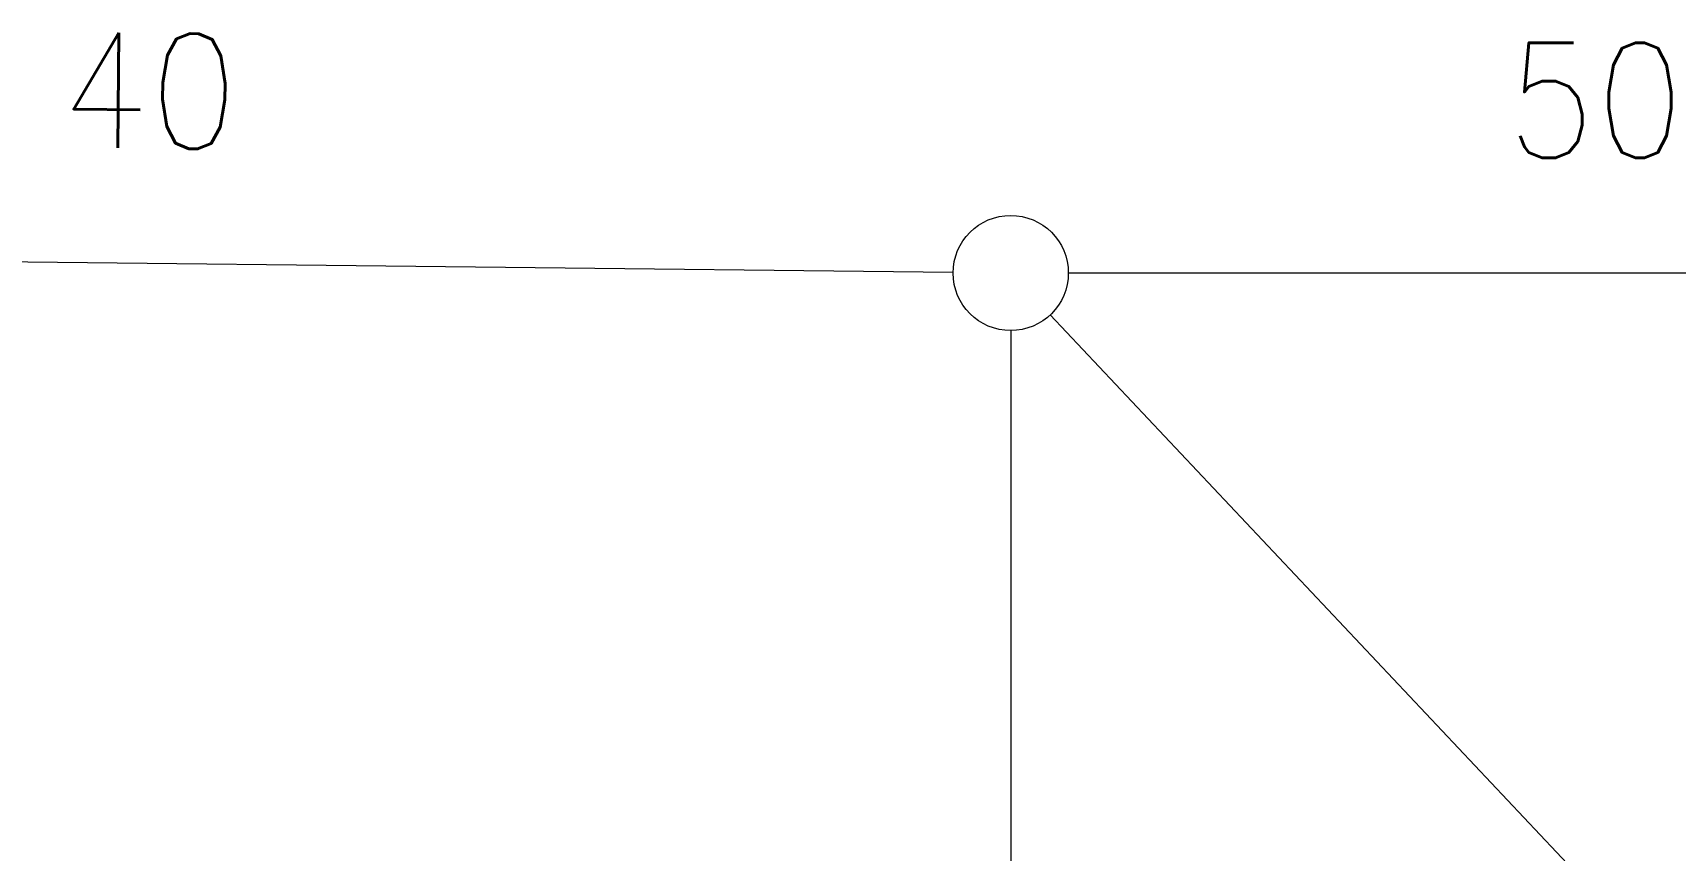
# Model space of a CAD drawing. Header units: inches. Extents: x 47316 to 59086, y 3141 to 11743.
# Drawn here: x 54072.9 to 54144.2, y 10107.5 to 10143 of the extents above; entities that cross this region are included whole.
import ezdxf

# ---------------------------------------------------------------- set-up
doc = ezdxf.new("R2010")
doc.units = ezdxf.units.IN
doc.header["$MEASUREMENT"] = 0
doc.styles.get("Standard").update_dxf_attribs({"font": ''})
doc.styles.get('Standard').set_extended_font_data('SimSun')
doc.linetypes.add('_VH_FELT_TAPE', pattern='A,0.4,-0.7,["FELT",Standard,S=0.3,R=0,X=-0.5,Y=-0.15],-0.7', length=1.8)

msp = doc.modelspace()

# ---------------------------------------------------------------- linework, layer by layer
at = {"color": 0, "linetype": '_VH_FELT_TAPE', "lineweight": 15, "ltscale": 5}
for p, q in [((54112.869, 10132.637), (54042.49, 10133.422)), ((54163.221, 10132.61), (54117.869, 10132.61)), ((54115.369, 10130.11), (54115.369, 10075.475))]:
    msp.add_line(p, q, dxfattribs=at)
msp.add_lwpolyline([(54117.083, 10130.79), (54142.602, 10103.694), (54158.125, 10086.659)], dxfattribs=at)
at = {"color": 0, "linetype": 'Continuous', "lineweight": 15}
msp.add_circle((54115.369, 10132.61), 2.5, dxfattribs=at)

# ---------------------------------------------------------------- texts
at = {"color": 7, "linetype": '_VH_FELT_TAPE', "lineweight": 18, "ltscale": 5, "insert": (54074.148, 10143.07), "char_height": 5, "width": 8.57143, "attachment_point": 1, "rotation": 359.36095}
msp.add_mtext('\\Fromans.shx;\\W0.9000000000;\\T1.0000000000;\\o\\l40', dxfattribs=at)
at = {"color": 7, "linetype": '_VH_FELT_TAPE', "lineweight": 18, "ltscale": 5, "insert": (54136.902, 10142.61), "char_height": 5, "width": 8.57143, "attachment_point": 1}
msp.add_mtext('\\Fromans.shx;\\W0.9000000000;\\T1.0000000000;\\o\\l50', dxfattribs=at)

doc.saveas('drawing.dxf')
